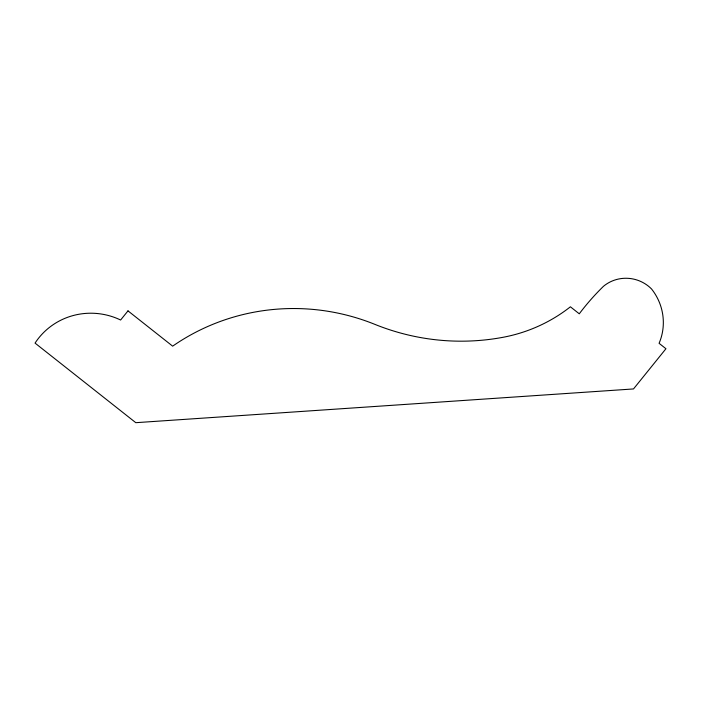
<?xml version="1.0" encoding="UTF-8"?>
<svg xmlns="http://www.w3.org/2000/svg" width="701" height="701" viewBox="0 0 701 701"><rect width="100%" height="100%" fill="white"/><g stroke="black" fill="none" stroke-linecap="round" stroke-linejoin="round"><path stroke-width="1.05" d="M127.994 310.876L120.616 320.015A67.603 66.148 24.3 0 0 35.05 343.104L135.801 422.685L633.502 388.941L665.95 348.73L659.08 343.306A54.766 53.583 24.3 0 0 651.544 288.97A35.401 34.638 24.3 0 0 603.482 286.297A249.574 244.211 24.3 0 0 579.271 313.811L570.404 306.801A157.427 154.045 24.3 0 1 502.985 337.304A226.134 221.279 24.3 0 1 374.912 324.379A213.358 208.767 24.3 0 0 172.656 346.154L127.994 310.876"/></g></svg>
